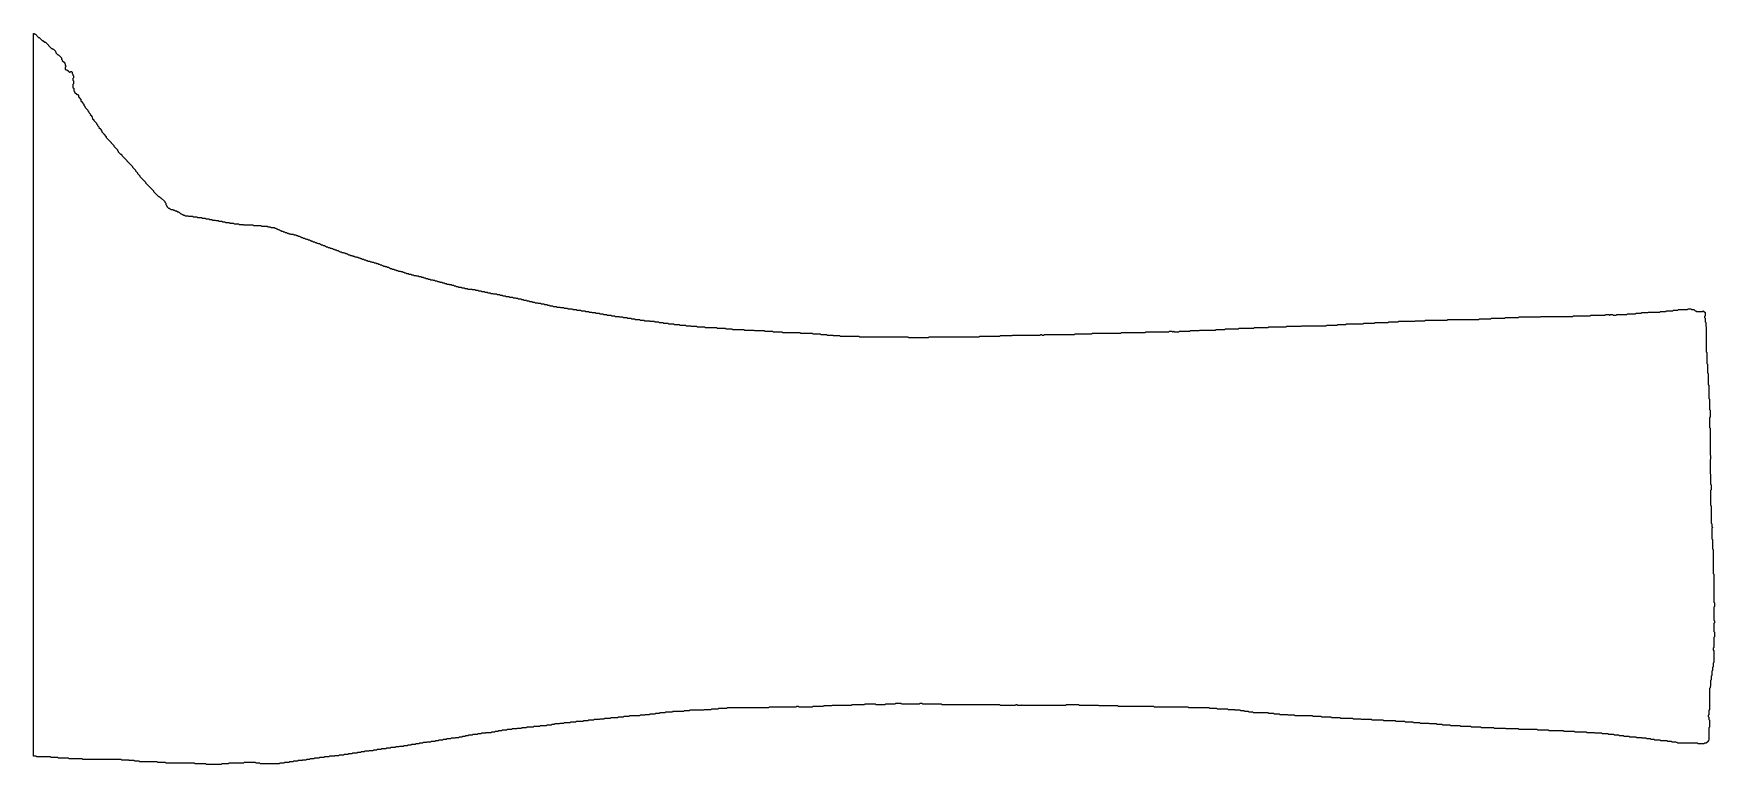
# Model space of a CAD drawing. Header units: metres. Extents: x 0 to 924, y 105 to 506.
import ezdxf

# ---------------------------------------------------------------- set-up
doc = ezdxf.new("R2010")
doc.units = ezdxf.units.M

msp = doc.modelspace()

# ---------------------------------------------------------------- linework, layer by layer
for points in [[(0, 109.02), (0, 506.49), (0.34, 506.49), (0.68, 506.15), (1.03, 506.15), (2.73, 504.44), (3.08, 504.44), (4.78, 502.73), (5.13, 502.73), (6.15, 501.7), (6.49, 501.7), (9.91, 498.28), (10.25, 498.28), (10.59, 497.94), (10.94, 497.94), (11.96, 496.92), (11.96, 496.58), (12.3, 496.23), (12.3, 495.89), (13.33, 494.87), (13.67, 494.87), (15.38, 493.16), (15.38, 492.47), (15.72, 492.13), (15.72, 491.79), (17.09, 490.42), (17.09, 490.08), (17.43, 489.74), (17.43, 489.06), (17.77, 488.72), (17.77, 488.37), (17.43, 488.03), (17.43, 487.01), (17.77, 486.66), (18.11, 486.66), (18.45, 486.32), (18.8, 486.32), (18.8, 485.98), (19.14, 485.64), (19.48, 485.64), (19.82, 485.3), (20.16, 485.3), (20.51, 485.64), (20.85, 485.64), (21.19, 485.3), (21.19, 484.61), (21.53, 484.27), (21.53, 483.59), (21.87, 483.25), (21.87, 482.22), (21.53, 481.88), (21.53, 480.85), (21.87, 480.51), (21.87, 478.8), (21.53, 478.46), (21.53, 476.75), (21.87, 476.41), (22.21, 476.41), (22.21, 475.04), (22.56, 474.7), (22.56, 474.36), (23.92, 472.99), (24.26, 472.99), (24.61, 472.65), (24.61, 471.63), (25.97, 470.26), (25.97, 469.58), (26.66, 468.89), (26.66, 468.55), (27.68, 467.53), (27.68, 467.18), (28.02, 466.84), (28.02, 466.5), (28.37, 466.16), (28.37, 465.82), (29.73, 464.45), (29.73, 464.11), (30.42, 463.43), (30.42, 463.08), (31.1, 462.4), (31.1, 462.06), (31.78, 461.37), (31.78, 461.03), (32.13, 460.69), (32.13, 460.35), (32.47, 460.01), (32.47, 459.67), (33.15, 458.98), (33.15, 458.64), (34.52, 457.27), (34.52, 456.93), (35.2, 456.25), (35.2, 455.91), (35.88, 455.22), (35.88, 454.88), (36.91, 453.86), (36.91, 453.51), (37.59, 452.83), (37.59, 452.49), (38.62, 451.46), (38.62, 451.12), (39.99, 449.75), (39.99, 449.41), (42.72, 446.68), (42.72, 446.34), (44.09, 444.97), (44.09, 444.63), (46.14, 442.58), (46.14, 442.24), (46.48, 441.89), (46.48, 441.55), (47.85, 440.19), (48.19, 440.19), (48.53, 439.84), (48.53, 439.5), (51.26, 436.77), (51.26, 436.43), (54.34, 433.35), (54.34, 433.01), (56.05, 431.3), (56.05, 430.96), (57.07, 429.93), (57.07, 429.59), (58.44, 428.22), (58.44, 427.88), (61.52, 424.81), (61.52, 424.46), (65.96, 420.02), (65.96, 419.68), (68.69, 416.95), (69.04, 416.95), (69.72, 416.26), (70.06, 416.26), (72.11, 414.21), (72.11, 413.87), (72.79, 413.19), (72.79, 412.5), (73.14, 412.16), (73.14, 411.82), (73.48, 411.48), (73.48, 411.14), (74.16, 410.45), (74.5, 410.45), (74.85, 410.11), (75.19, 410.11), (75.53, 409.77), (76.55, 409.77), (76.9, 409.43), (77.58, 409.43), (77.92, 409.09), (78.6, 409.09), (79.29, 408.4), (79.63, 408.4), (79.97, 408.06), (80.31, 408.06), (81, 407.38), (81.34, 407.38), (81.68, 407.03), (82.02, 407.03), (82.36, 406.69), (83.05, 406.69), (83.39, 406.35), (84.76, 406.35), (85.1, 406.01), (87.49, 406.01), (87.83, 405.67), (89.88, 405.67), (90.22, 405.33), (92.27, 405.33), (92.62, 404.98), (94.33, 404.98), (94.67, 404.64), (96.38, 404.64), (96.72, 404.3), (98.08, 404.3), (98.43, 403.96), (99.79, 403.96), (100.14, 403.62), (101.5, 403.62), (101.84, 403.28), (103.55, 403.28), (103.89, 402.93), (105.26, 402.93), (105.6, 402.59), (107.65, 402.59), (108, 402.25), (110.05, 402.25), (110.39, 401.91), (112.78, 401.91), (113.12, 401.57), (115.17, 401.57), (115.51, 401.23), (120.64, 401.23), (120.98, 400.88), (125.08, 400.88), (125.43, 400.54), (128.5, 400.54), (128.84, 400.2), (130.21, 400.2), (130.55, 399.86), (132.26, 399.86), (132.6, 399.52), (133.29, 399.52), (133.63, 399.17), (133.97, 399.17), (134.31, 398.83), (134.65, 398.83), (134.99, 398.49), (135.34, 398.49)], [(135.34, 398.49), (135.68, 398.15), (136.02, 398.15), (136.36, 397.81), (137.05, 397.81), (137.39, 397.47), (138.07, 397.47), (138.41, 397.12), (139.1, 397.12), (139.44, 396.78), (140.12, 396.78), (140.46, 396.44), (141.15, 396.44), (141.49, 396.1), (142.86, 396.1), (143.2, 395.76), (144.22, 395.76), (144.56, 395.42), (145.25, 395.42), (145.59, 395.07), (146.27, 395.07), (146.61, 394.73), (146.96, 394.73), (147.3, 394.39), (147.98, 394.39), (148.32, 394.05), (149.01, 394.05), (149.35, 393.71), (149.69, 393.71), (150.03, 393.36), (150.72, 393.36), (151.06, 393.02), (151.74, 393.02), (152.08, 392.68), (152.42, 392.68), (152.77, 392.34), (153.45, 392.34), (153.79, 392), (154.48, 392), (154.82, 391.66), (155.5, 391.66), (155.84, 391.31), (156.18, 391.31), (156.53, 390.97), (157.21, 390.97), (157.55, 390.63), (157.89, 390.63), (158.23, 390.29), (158.92, 390.29), (159.26, 389.95), (159.94, 389.95), (160.28, 389.61), (160.63, 389.61), (160.97, 389.26), (161.65, 389.26), (161.99, 388.92), (162.68, 388.92), (163.02, 388.58), (163.7, 388.58), (164.04, 388.24), (164.39, 388.24), (164.73, 387.9), (165.41, 387.9), (165.75, 387.55), (166.44, 387.55), (166.78, 387.21), (167.46, 387.21), (167.8, 386.87), (168.15, 386.87), (168.49, 386.53), (169.17, 386.53), (169.51, 386.19), (170.2, 386.19), (170.54, 385.85), (171.22, 385.85), (171.56, 385.5), (172.25, 385.5), (172.59, 385.16), (172.93, 385.16), (173.27, 384.82), (173.96, 384.82), (174.3, 384.48), (175.32, 384.48), (175.66, 384.14), (176.35, 384.14), (176.69, 383.8), (177.37, 383.8), (177.71, 383.45), (178.4, 383.45), (178.74, 383.11), (179.42, 383.11), (179.77, 382.77), (180.45, 382.77), (180.79, 382.43), (181.47, 382.43), (181.82, 382.09), (182.5, 382.09), (182.84, 381.74), (183.52, 381.74), (183.87, 381.4), (184.89, 381.4), (185.23, 381.06), (185.92, 381.06), (186.26, 380.72), (186.94, 380.72), (187.28, 380.38), (188.31, 380.38), (188.65, 380.04), (189.33, 380.04), (189.68, 379.69), (190.36, 379.69), (190.7, 379.35), (191.39, 379.35), (191.73, 379.01), (192.07, 379.01), (192.41, 378.67), (193.09, 378.67), (193.44, 378.33), (194.12, 378.33), (194.46, 377.99), (195.14, 377.99), (195.49, 377.64), (195.83, 377.64), (196.17, 377.3), (196.85, 377.3), (197.19, 376.96), (198.22, 376.96), (198.56, 376.62), (199.25, 376.62), (199.59, 376.28), (200.27, 376.28), (200.61, 375.93), (201.64, 375.93), (201.98, 375.59), (202.66, 375.59), (203, 375.25), (203.69, 375.25), (204.03, 374.91), (204.71, 374.91), (205.06, 374.57), (206.08, 374.57), (206.42, 374.23), (207.45, 374.23), (207.79, 373.88), (208.81, 373.88), (209.16, 373.54), (210.18, 373.54), (210.52, 373.2), (211.55, 373.2), (211.89, 372.86), (212.92, 372.86), (213.26, 372.52), (214.28, 372.52), (214.62, 372.18), (215.31, 372.18), (215.65, 371.83), (216.68, 371.83), (217.02, 371.49), (218.04, 371.49), (218.38, 371.15), (219.41, 371.15), (219.75, 370.81), (220.43, 370.81), (220.78, 370.47), (221.8, 370.47), (222.14, 370.12), (223.17, 370.12), (223.51, 369.78), (224.54, 369.78), (224.88, 369.44), (225.9, 369.44), (226.24, 369.1), (226.93, 369.1), (227.27, 368.76), (228.29, 368.76), (228.64, 368.42), (229.66, 368.42), (230, 368.07), (231.03, 368.07), (231.37, 367.73), (232.05, 367.73), (232.4, 367.39), (233.42, 367.39), (233.76, 367.05), (235.13, 367.05), (235.47, 366.71), (236.84, 366.71), (237.18, 366.37), (238.55, 366.37), (238.89, 366.02), (240.94, 366.02), (241.28, 365.68), (242.65, 365.68), (242.99, 365.34), (244.36, 365.34), (244.7, 365), (246.07, 365), (246.41, 364.66), (247.78, 364.66), (248.12, 364.32), (249.48, 364.32), (249.83, 363.97), (251.19, 363.97), (251.53, 363.63), (252.56, 363.63), (252.9, 363.29), (254.61, 363.29), (254.95, 362.95), (256.32, 362.95), (256.66, 362.61), (257.69, 362.61), (258.03, 362.26), (259.4, 362.26), (259.74, 361.92), (261.45, 361.92), (261.79, 361.58), (263.5, 361.58), (263.84, 361.24), (264.86, 361.24), (265.2, 360.9), (266.23, 360.9), (266.57, 360.56), (267.94, 360.56), (268.28, 360.21), (269.31, 360.21), (269.65, 359.87), (271.01, 359.87), (271.36, 359.53), (272.38, 359.53), (272.72, 359.19), (274.09, 359.19), (274.43, 358.85), (275.46, 358.85), (275.8, 358.51), (277.17, 358.51), (277.51, 358.16), (278.88, 358.16), (279.22, 357.82), (280.58, 357.82), (280.93, 357.48), (282.29, 357.48), (282.63, 357.14), (283.66, 357.14), (284, 356.8), (285.37, 356.8), (285.71, 356.45), (287.42, 356.45), (287.76, 356.11), (289.47, 356.11), (289.81, 355.77), (291.52, 355.77), (291.86, 355.43), (293.57, 355.43), (293.91, 355.09), (296.31, 355.09), (296.65, 354.75), (298.36, 354.75), (298.7, 354.4), (300.75, 354.4), (301.09, 354.06), (303.14, 354.06), (303.48, 353.72), (305.19, 353.72), (305.53, 353.38), (306.9, 353.38), (307.24, 353.04), (308.95, 353.04), (309.29, 352.7), (311, 352.7), (311.34, 352.35), (313.05, 352.35), (313.39, 352.01), (315.1, 352.01), (315.44, 351.67), (317.49, 351.67), (317.84, 351.33), (319.54, 351.33), (319.89, 350.99), (321.94, 350.99), (322.28, 350.64), (323.99, 350.64), (324.33, 350.3), (326.38, 350.3), (326.72, 349.96), (328.43, 349.96), (328.77, 349.62), (330.48, 349.62), (330.82, 349.28), (333.21, 349.28), (333.56, 348.94), (335.61, 348.94), (335.95, 348.59), (338.68, 348.59), (339.02, 348.25), (341.42, 348.25), (341.76, 347.91), (343.81, 347.91), (344.15, 347.57), (346.2, 347.57), (346.54, 347.23), (348.94, 347.23), (349.28, 346.89), (352.01, 346.89), (352.35, 346.54), (355.09, 346.54), (355.43, 346.2), (358.51, 346.2), (358.85, 345.86), (361.24, 345.86), (361.58, 345.52), (364.66, 345.52), (365, 345.18), (369.1, 345.18), (369.44, 344.83), (375.59, 344.83), (375.93, 344.49), (380.38, 344.49), (380.72, 344.15), (384.14, 344.15), (384.48, 343.81), (390.63, 343.81), (390.97, 343.47), (396.1, 343.47), (396.44, 343.13), (401.91, 343.13), (402.25, 342.78), (406.35, 342.78), (406.69, 342.44), (411.48, 342.44), (411.82, 342.1), (421.39, 342.1), (421.73, 341.76), (428.22, 341.76), (428.57, 341.42), (432.67, 341.42), (433.01, 341.08), (436.08, 341.08), (436.43, 340.73), (439.5, 340.73), (439.84, 340.39), (443.26, 340.39), (443.6, 340.05), (453.86, 340.05), (454.2, 339.71), (480.85, 339.71), (481.2, 339.37), (492.13, 339.37), (492.47, 339.71), (520.16, 339.71), (520.5, 340.05), (531.44, 340.05), (531.78, 340.39), (538.27, 340.39), (538.61, 340.73), (553.65, 340.73), (553.99, 341.08), (554.33, 341.08), (554.67, 340.73), (555.7, 340.73), (556.04, 341.08), (572.45, 341.08), (572.79, 341.42), (582.02, 341.42), (582.36, 341.76), (598.08, 341.76), (598.42, 342.1), (611.41, 342.1), (611.75, 342.44), (624.39, 342.44), (624.74, 342.78), (626.1, 342.78), (626.44, 342.44), (626.79, 342.44), (627.13, 342.78), (627.47, 342.44), (629.86, 342.44), (630.2, 342.78), (636.01, 342.78), (636.36, 343.13), (641.14, 343.13), (641.48, 343.47), (650.03, 343.47), (650.37, 343.81), (655.15, 343.81), (655.49, 344.15), (662.67, 344.15), (663.01, 344.49), (671.21, 344.49), (671.56, 344.83), (679.08, 344.83), (679.42, 345.18), (688.99, 345.18), (689.33, 345.52), (697.19, 345.52), (697.53, 345.86), (710.86, 345.86), (711.2, 346.2), (717.01, 346.2), (717.35, 346.54), (721.79, 346.54), (722.14, 346.89), (731.36, 346.89), (731.71, 347.23), (737.52, 347.23), (737.86, 347.57), (745.03, 347.57), (745.38, 347.91), (750.5, 347.91), (750.84, 348.25), (759.73, 348.25), (760.07, 348.59), (765.2, 348.59), (765.54, 348.94), (777.5, 348.94), (777.84, 349.28), (794.93, 349.28), (795.27, 349.62), (801.42, 349.62), (801.77, 349.96), (809.29, 349.96), (809.63, 350.3), (816.8, 350.3), (817.15, 350.64), (828.77, 350.64), (829.11, 350.99), (846.54, 350.99), (846.88, 351.33), (856.11, 351.33), (856.45, 351.67), (864.31, 351.67), (864.65, 352.01), (866.36, 352.01), (866.7, 351.67), (867.04, 351.67), (867.38, 352.01), (868.41, 352.01), (868.75, 351.67), (870.46, 351.67), (870.8, 352.01), (876.27, 352.01), (876.61, 352.35), (881.05, 352.35), (881.4, 352.7), (884.13, 352.7), (884.47, 353.04), (887.89, 353.04), (888.23, 353.38), (894.38, 353.38), (894.72, 353.72), (897.8, 353.72), (898.14, 354.06), (901.56, 354.06), (901.9, 354.4), (904.29, 354.4), (904.64, 354.75), (909.76, 354.75), (910.1, 355.09), (911.47, 355.09), (911.81, 354.75), (913.18, 354.75), (913.86, 354.06), (914.21, 354.06), (914.55, 353.72), (917.96, 353.72), (918.31, 354.06), (919.33, 353.04), (919.33, 351.33), (918.99, 350.99), (918.99, 350.3), (919.33, 349.96), (919.33, 347.91), (919.67, 347.57), (919.67, 345.52), (920.02, 345.18), (920.02, 331.51), (920.36, 331.16), (920.36, 325.01), (920.7, 324.67), (920.7, 319.89), (921.04, 319.54), (921.04, 313.39), (921.38, 313.05), (921.38, 305.87), (921.72, 305.53), (921.72, 299.72), (922.07, 299.38), (922.07, 295.62), (921.72, 295.28), (921.72, 289.81), (922.07, 289.47), (922.07, 274.77), (922.41, 274.43), (922.41, 272.38), (922.07, 272.04), (922.07, 264.52), (922.41, 264.18), (922.41, 258.71), (922.75, 258.37), (922.75, 255.64), (922.41, 255.29), (922.41, 247.09), (922.75, 246.75), (922.75, 237.18), (923.09, 236.84), (923.09, 235.47), (923.43, 235.13), (923.43, 234.79), (923.09, 234.45), (923.09, 228.64), (923.43, 228.29), (923.43, 223.17), (923.77, 222.83), (923.77, 209.5), (924.12, 209.16), (924.12, 193.78), (924.46, 193.44), (924.46, 191.39), (924.12, 191.04), (924.12, 183.87), (924.46, 183.52), (924.46, 182.5), (924.12, 182.16), (924.12, 177.71), (924.46, 177.37), (924.46, 174.64), (924.12, 174.3), (924.12, 168.83), (923.77, 168.49), (923.77, 167.46), (924.12, 167.12), (924.12, 160.63), (923.77, 160.28), (923.77, 158.23), (923.43, 157.89), (923.43, 156.18), (923.09, 155.84), (923.09, 153.45), (922.75, 153.11), (922.75, 151.06), (922.41, 150.72), (922.41, 147.64), (922.07, 147.3), (922.07, 146.61), (921.72, 146.27), (921.72, 134.65), (921.38, 134.31), (921.38, 131.92), (921.04, 131.58), (921.04, 130.89), (921.38, 130.55), (921.38, 129.18), (921.72, 128.84), (921.72, 125.08), (921.38, 124.74), (921.38, 117.91), (921.04, 117.57), (921.04, 117.22), (920.02, 116.2), (918.99, 116.2), (918.65, 115.86), (915.57, 115.86), (915.23, 116.2), (904.29, 116.2), (903.95, 116.54), (903.61, 116.54), (903.27, 116.88), (901.22, 116.88), (900.88, 117.22), (898.83, 117.22), (898.48, 117.57), (895.07, 117.57), (894.72, 117.91), (891.65, 117.91), (891.31, 118.25), (889.6, 118.25), (889.26, 118.59), (887.21, 118.59), (886.86, 118.93), (884.81, 118.93), (884.47, 119.27), (881.74, 119.27), (881.4, 119.62), (877.98, 119.62), (877.64, 119.96), (874.9, 119.96), (874.56, 120.3), (872.17, 120.3), (871.83, 120.64), (869.43, 120.64), (869.09, 120.98), (866.36, 120.98), (866.02, 121.32), (862.94, 121.32), (862.6, 121.67), (858.84, 121.67), (858.5, 122.01), (854.4, 122.01), (854.06, 122.35), (847.9, 122.35), (847.56, 122.69), (841.75, 122.69), (841.41, 123.03), (833.55, 123.03), (833.21, 123.37), (827.4, 123.37), (827.06, 123.72), (817.15, 123.72), (816.8, 124.06), (809.97, 124.06), (809.63, 124.4), (803.48, 124.4), (803.13, 124.74), (796.3, 124.74), (795.96, 125.08), (790.83, 125.08), (790.49, 125.43), (785.02, 125.43), (784.68, 125.77), (779.55, 125.77), (779.21, 126.11), (775.11, 126.11), (774.77, 126.45), (772.03, 126.45), (771.69, 126.79), (767.93, 126.79), (767.59, 127.13), (762.81, 127.13), (762.46, 127.48), (759.05, 127.48), (758.7, 127.82), (754.6, 127.82), (754.26, 128.16), (749.48, 128.16), (749.14, 128.5), (742.64, 128.5), (742.3, 128.84), (736.15, 128.84), (735.81, 129.18), (730.34, 129.18), (730, 129.53), (725.9, 129.53), (725.55, 129.87), (719.06, 129.87), (718.72, 130.21), (713.93, 130.21), (713.59, 130.55), (708.47, 130.55), (708.12, 130.89), (703.68, 130.89), (703.34, 131.24), (693.77, 131.24), (693.43, 131.58), (690.01, 131.58), (689.67, 131.92), (685.57, 131.92), (685.23, 132.26), (682.49, 132.26), (682.15, 132.6), (679.42, 132.6), (679.08, 132.94), (670.87, 132.94), (670.53, 133.29), (668.48, 133.29), (668.14, 133.63), (666.09, 133.63), (665.75, 133.97), (664.04, 133.97), (663.7, 134.31), (660.96, 134.31), (660.62, 134.65), (657.2, 134.65), (656.86, 134.99), (651.05, 134.99), (650.71, 135.34), (646.95, 135.34), (646.61, 135.68), (635.33, 135.68), (634.99, 136.02), (616.53, 136.02), (616.19, 136.36), (596.71, 136.36), (596.37, 136.7), (586.12, 136.7), (585.77, 137.05), (575.18, 137.05), (574.84, 137.39), (568, 137.39), (567.66, 137.05), (544.08, 137.05), (543.74, 137.39), (543.4, 137.05), (541.35, 137.05), (541, 137.39), (540.32, 137.39), (539.98, 137.05), (531.78, 137.05), (531.44, 137.39), (499.65, 137.39), (499.31, 137.73), (489.06, 137.73), (488.72, 138.07), (487.35, 138.07), (487.01, 137.73), (477.44, 137.73), (477.1, 138.07), (474.02, 138.07), (473.68, 137.73), (468.55, 137.73), (468.21, 137.39), (463.43, 137.39), (463.08, 137.73), (457.27, 137.73), (456.93, 137.39), (450.1, 137.39), (449.75, 137.05), (439.16, 137.05), (438.82, 136.7), (434.72, 136.7), (434.38, 136.36), (428.57, 136.36), (428.22, 136.02), (421.05, 136.02), (420.71, 136.36), (419.68, 136.36), (419.34, 136.02), (404.64, 136.02), (404.3, 135.68), (381.4, 135.68), (381.06, 135.34), (376.62, 135.34), (376.28, 134.99), (372.86, 134.99), (372.52, 134.65), (368.76, 134.65), (368.42, 134.31), (360.9, 134.31), (360.56, 133.97), (357.82, 133.97), (357.48, 133.63), (351.67, 133.63), (351.33, 133.29), (347.57, 133.29), (347.23, 132.94), (344.49, 132.94), (344.15, 132.6), (342.1, 132.6), (341.76, 132.26), (339.02, 132.26), (338.68, 131.92), (336.29, 131.92), (335.95, 131.58), (333.56, 131.58), (333.21, 131.24), (327.75, 131.24), (327.41, 130.89), (324.67, 130.89), (324.33, 130.55), (321.6, 130.55), (321.25, 130.21), (317.49, 130.21), (317.15, 129.87), (314.08, 129.87), (313.73, 129.53), (311.34, 129.53), (311, 129.18), (308.27, 129.18), (307.92, 128.84), (305.19, 128.84), (304.85, 128.5), (302.46, 128.5), (302.11, 128.16), (298.36, 128.16), (298.01, 127.82), (295.28, 127.82), (294.94, 127.48), (291.86, 127.48), (291.52, 127.13), (289.47, 127.13), (289.13, 126.79), (286.74, 126.79), (286.39, 126.45), (285.03, 126.45), (284.69, 126.11), (282.29, 126.11), (281.95, 125.77), (278.53, 125.77), (278.19, 125.43), (275.12, 125.43), (274.77, 125.08), (271.36, 125.08), (271.01, 124.74), (268.62, 124.74), (268.28, 124.4), (265.89, 124.4), (265.55, 124.06), (263.15, 124.06), (262.81, 123.72), (260.42, 123.72), (260.08, 123.37), (257.69, 123.37), (257.34, 123.03), (255.64, 123.03), (255.29, 122.69), (253.93, 122.69), (253.59, 122.35), (251.88, 122.35), (251.53, 122.01), (248.8, 122.01), (248.46, 121.67), (246.41, 121.67), (246.07, 121.32), (244.36, 121.32), (244.02, 120.98), (241.62, 120.98), (241.28, 120.64), (239.23, 120.64), (238.89, 120.3), (237.52, 120.3), (237.18, 119.96), (235.81, 119.96), (235.47, 119.62), (234.1, 119.62), (233.76, 119.27), (232.05, 119.27), (231.71, 118.93), (229.66, 118.93), (229.32, 118.59), (227.27, 118.59), (226.93, 118.25), (225.22, 118.25), (224.88, 117.91), (222.83, 117.91), (222.49, 117.57), (221.12, 117.57), (220.78, 117.22), (218.73, 117.22), (218.38, 116.88), (216.33, 116.88), (215.99, 116.54), (214.28, 116.54), (213.94, 116.2), (212.23, 116.2), (211.89, 115.86), (210.18, 115.86), (209.84, 115.51), (207.79, 115.51), (207.45, 115.17), (205.74, 115.17), (205.4, 114.83), (203.69, 114.83), (203.35, 114.49), (201.3, 114.49), (200.95, 114.15), (199.25, 114.15), (198.9, 113.81), (196.51, 113.81), (196.17, 113.46), (194.12, 113.46), (193.78, 113.12), (191.39, 113.12), (191.04, 112.78), (188.99, 112.78), (188.65, 112.44), (186.94, 112.44), (186.6, 112.1), (184.55, 112.1), (184.21, 111.76), (182.16, 111.76), (181.82, 111.41), (180.11, 111.41), (179.77, 111.07), (178.06, 111.07), (177.71, 110.73), (175.32, 110.73), (174.98, 110.39), (173.27, 110.39), (172.93, 110.05), (170.88, 110.05), (170.54, 109.7), (168.15, 109.7), (167.8, 109.36), (165.75, 109.36), (165.41, 109.02), (162.68, 109.02), (162.34, 108.68), (159.94, 108.68), (159.6, 108.34), (157.21, 108.34), (156.87, 108), (154.48, 108), (154.13, 107.65), (152.08, 107.65), (151.74, 107.31), (150.03, 107.31), (149.69, 106.97), (147.98, 106.97), (147.64, 106.63), (145.59, 106.63), (145.25, 106.29), (142.86, 106.29), (142.51, 105.95), (140.8, 105.95), (140.46, 105.6), (138.07, 105.6), (137.73, 105.26), (135.34, 105.26), (134.99, 104.92), (124.74, 104.92), (124.4, 105.26), (122.35, 105.26), (122.01, 105.6), (115.86, 105.6), (115.51, 105.26), (107.31, 105.26), (106.97, 104.92), (103.55, 104.92), (103.21, 104.58), (95.01, 104.58), (94.67, 104.92), (88.86, 104.92), (88.52, 105.26), (72.79, 105.26), (72.45, 105.6), (68.35, 105.6), (68.01, 105.95), (58.44, 105.95), (58.1, 106.29), (55.71, 106.29), (55.36, 106.63), (52.63, 106.63), (52.29, 106.97), (48.53, 106.97), (48.19, 107.31), (27, 107.31), (26.66, 107.65), (19.48, 107.65), (19.14, 108), (13.67, 108), (13.33, 108.34), (9.57, 108.34), (9.23, 108.68), (1.71, 108.68), (1.37, 109.02), (0, 109.02)]]:
    msp.add_lwpolyline(points)

doc.saveas('drawing.dxf')
